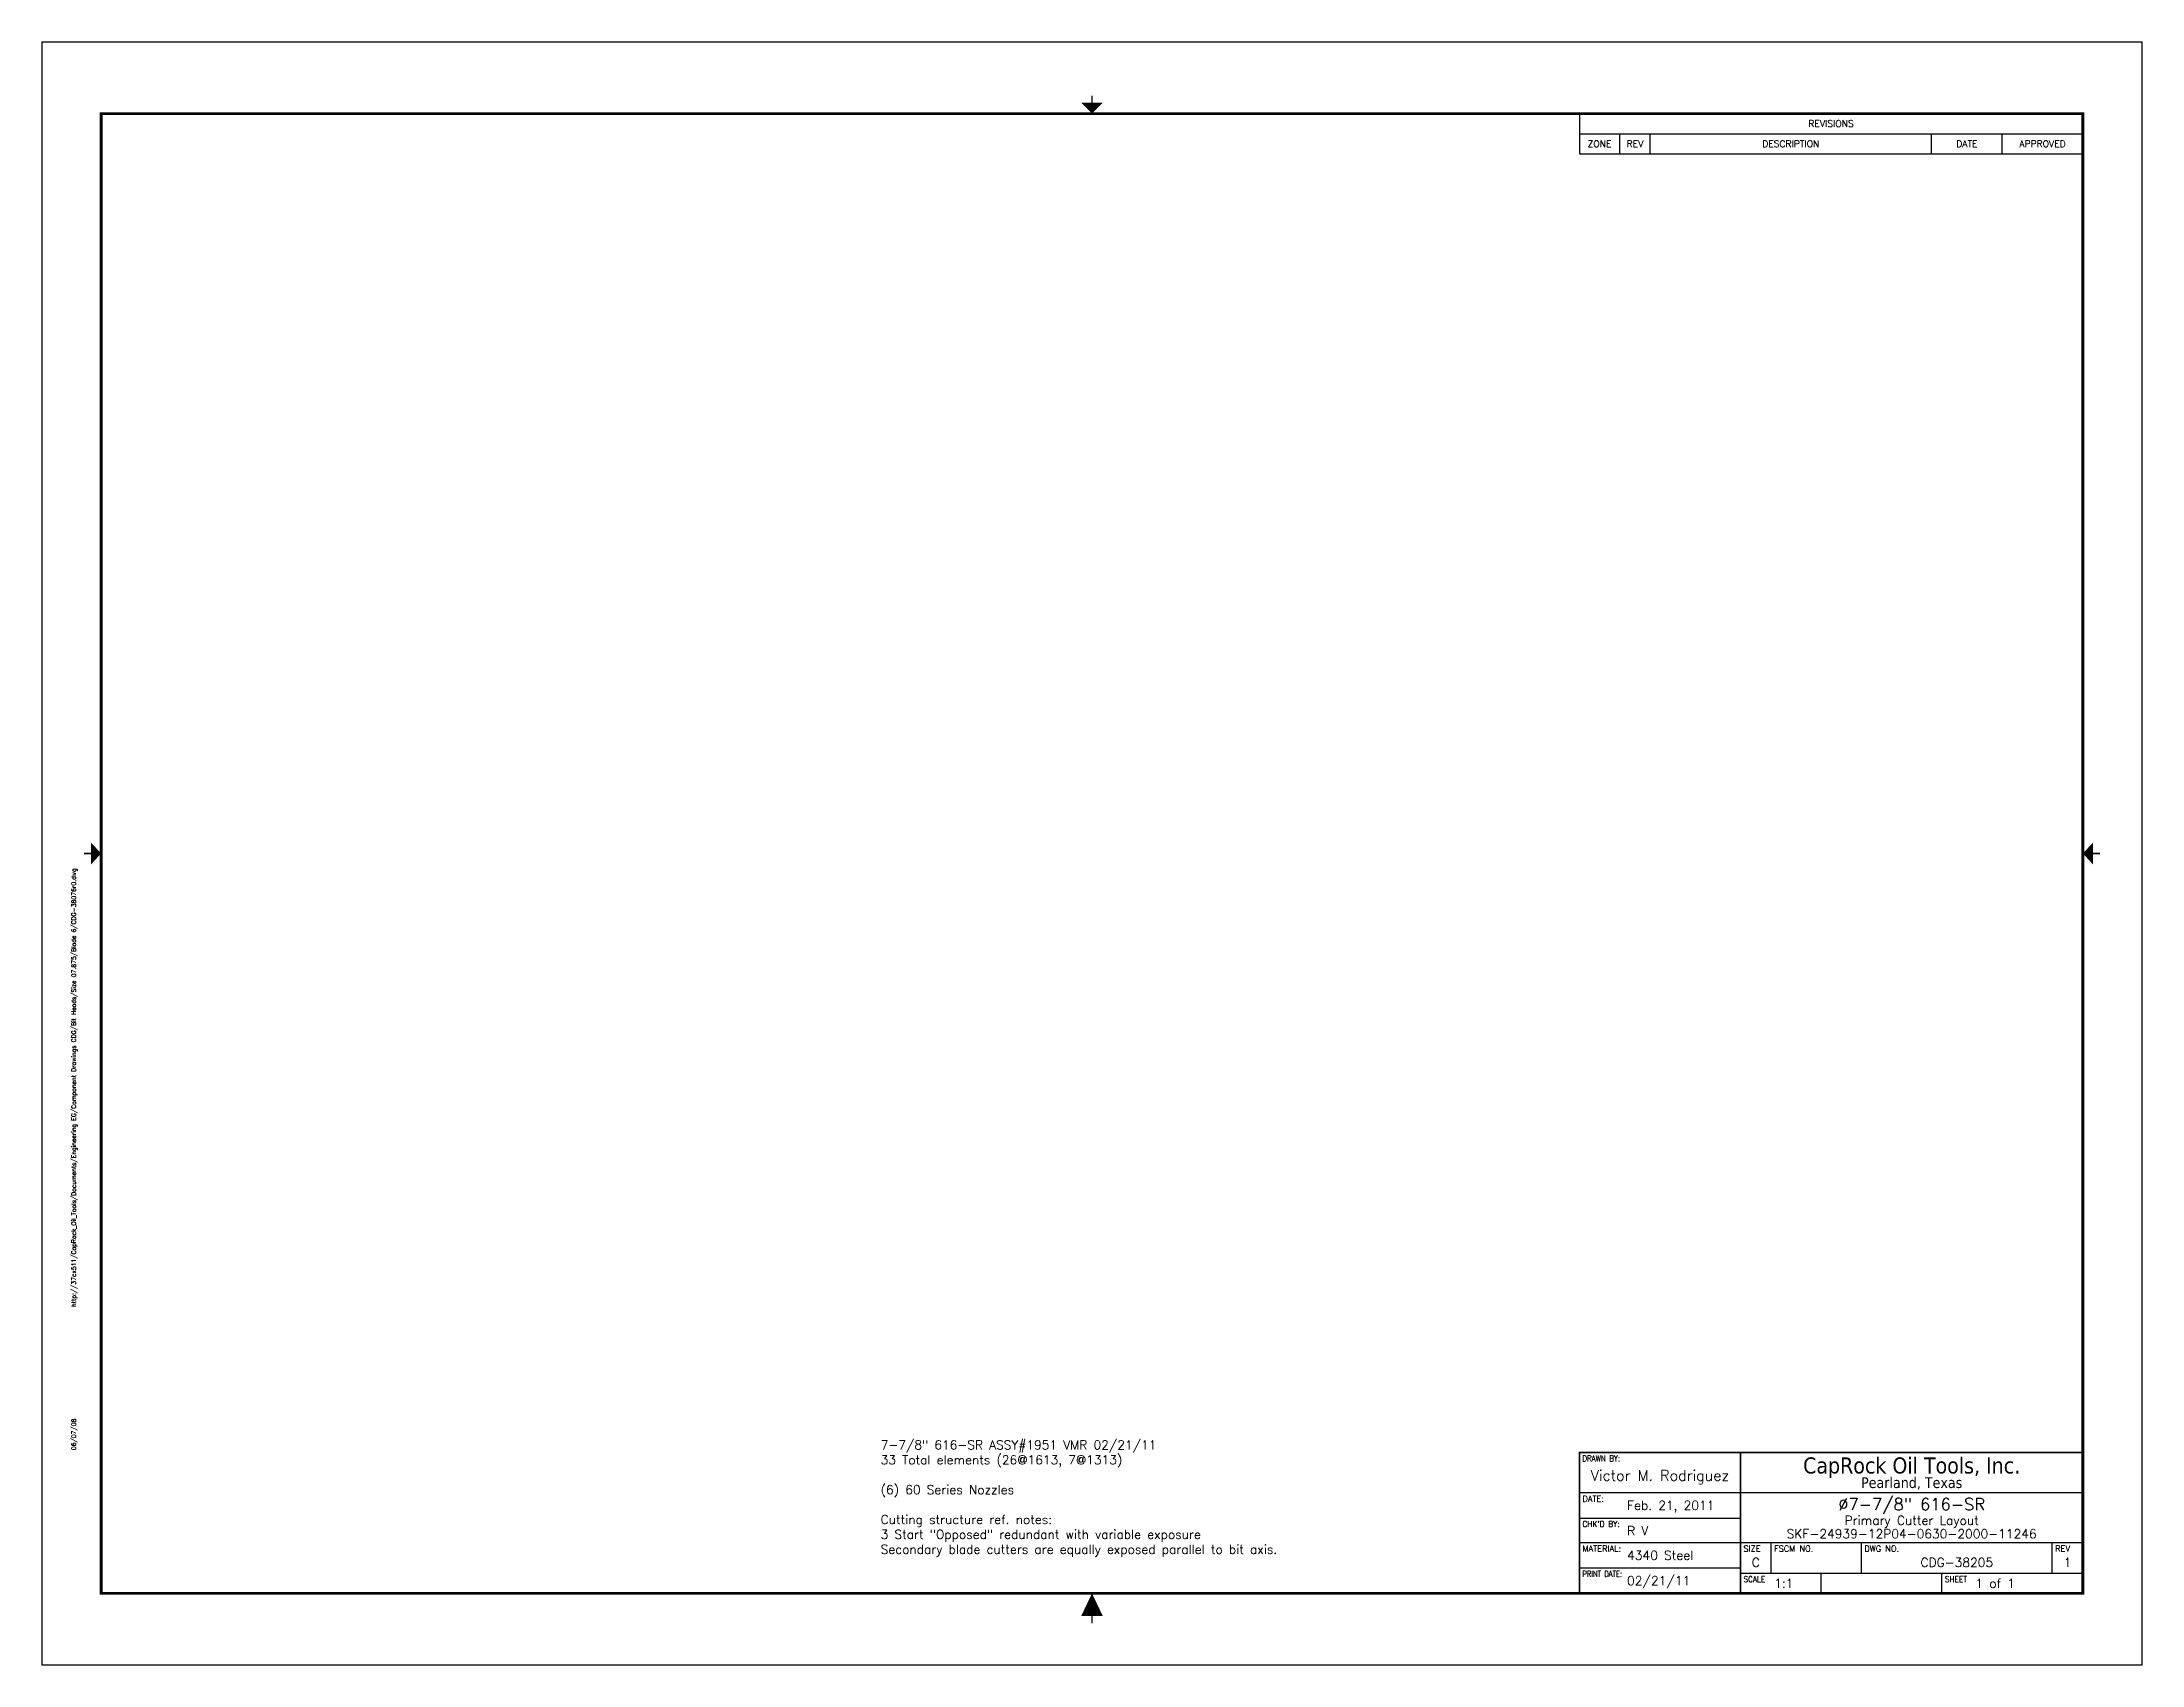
# Model space of a CAD drawing. Extents: x 0 to 22, y 0 to 17.
import ezdxf
from ezdxf.enums import TextEntityAlignment as Align

# ---------------------------------------------------------------- set-up
doc = ezdxf.new("R2010")
doc.units = 0
doc.header["$LTSCALE"] = 50
doc.header["$MEASUREMENT"] = 0
doc.header["$PDMODE"] = 3
doc.linetypes.add('CENTER2', pattern=[1.125, 0.75, -0.125, 0.125, -0.125])
doc.layers.get('Defpoints').update_dxf_attribs({"color": 10, "linetype": 'CONTINUOUS'})
doc.layers.add('CLine', color=5, linetype='CENTER2')
doc.layers.add('Title Block', color=7, linetype='CONTINUOUS')
doc.styles.add('Block', font='tahoma.ttf')
doc.styles.add('RomanS', font='romans')

# ---------------------------------------------------------------- blocks, each defined once
blk = doc.blocks.new('COT_cblock')
at = {"layer": 'Defpoints'}
for p in [(21.812, 16.812), (0.188, 0.188)]:
    blk.add_point(p, dxfattribs=at)
at = {"layer": 'Title Block'}
for p, q in [((16.107, 16.25), (16.107, 15.828)), ((16.107, 16.039), (21.38, 16.039)), ((16.528, 15.828), (16.528, 16.039)), ((16.849, 15.828), (16.849, 16.039)), ((19.794, 15.828), (19.794, 16.039)), ((20.536, 15.828), (20.536, 16.039)), ((16.107, 15.828), (21.38, 15.828)), ((17.794, 1.805), (16.107, 1.805)), ((16.107, 1.539), (17.794, 1.539)), ((16.107, 1.282), (21.38, 1.282)), ((18.115, 0.961), (18.115, 1.282)), ((19.06, 0.961), (19.06, 1.282)), ((21.059, 0.961), (21.059, 1.282)), ((16.107, 1.016), (17.794, 1.016)), ((17.794, 0.961), (21.38, 0.961)), ((18.638, 0.75), (18.638, 0.961)), ((19.903, 0.75), (19.903, 0.961))]:
    blk.add_line(p, q, dxfattribs=at)
at = {"layer": 'Title Block', "color": 8}
blk.add_lwpolyline([(0, 0), (22, 0), (22, 17), (0, 17)], close=True, dxfattribs=at)
at = {"layer": 'Title Block'}
for points, const_width in [([(11, 16.438), (11, 16.363)], 0.015), ([(0.44, 8.5), (0.515, 8.5)], 0.015), ([(21.56, 8.5), (21.485, 8.5)], 0.015), ([(16.107, 0.75), (16.107, 2.227), (21.38, 2.227)], 0.0169), ([(17.794, 0.75), (17.794, 2.227)], 0.0169), ([(17.794, 1.805), (21.38, 1.805)], 0.0169), ([(11, 0.438), (11, 0.513)], 0.015)]:
    blk.add_lwpolyline(points, dxfattribs=dict(at, const_width=const_width))
at = {"layer": 'Title Block', "const_width": 0.03}
blk.add_lwpolyline([(21.38, 16.25), (0.62, 16.25), (0.62, 0.75), (21.38, 0.75)], close=True, dxfattribs=at)
at = {"layer": 'Title Block'}
for points in [[(10.887, 16.363), (11.113, 16.363), (11, 16.25)], [(0.515, 8.387), (0.515, 8.612), (0.62, 8.5)], [(21.485, 8.387), (21.485, 8.612), (21.38, 8.5)], [(10.887, 0.513), (11.113, 0.513), (11, 0.75)]]:
    blk.add_solid(points, dxfattribs=at)
for s, height, style, p in [('REVISIONS', 0.0703, 'RomanS', (18.743, 16.145)), ('ZONE', 0.0703, 'RomanS', (16.317, 15.934)), ('REV', 0.0703, 'RomanS', (16.689, 15.934)), ('DESCRIPTION', 0.07031, 'RomanS', (18.321, 15.934)), ('DATE', 0.0703, 'RomanS', (20.165, 15.934)), ('APPROVED', 0.0703, 'RomanS', (20.958, 15.934)), ('CapRock Oil Tools, Inc.', 0.16875, 'Block', (19.587, 2.09)), ('Pearland, Texas', 0.1125, 'Block', (19.587, 1.91))]:
    blk.add_text(s, height=height, dxfattribs=dict(at, style=style)).set_placement(p, align=Align.MIDDLE_CENTER)
at = {"layer": 'Title Block', "style": 'RomanS'}
for s, width, p in [('DRAWN BY:', 0.86, (16.138, 2.195)), ("CHK'D BY:", 0.91, (16.138, 1.508)), ('PRINT DATE:', 0.78, (16.138, 0.985)), ('SCALE', 0.9, (17.825, 0.93)), ('SHEET', 0.9, (19.935, 0.93))]:
    blk.add_text(s, height=0.0625, dxfattribs=dict(at, width=width)).set_placement(p, align=Align.TOP_LEFT)
for s, p in [('DATE:', (16.138, 1.773)), ('MATERIAL:', (16.138, 1.25)), ('SIZE', (17.825, 1.25)), ('FSCM NO.', (18.146, 1.25)), ('DWG NO.', (19.091, 1.25)), ('REV', (21.091, 1.25))]:
    blk.add_text(s, height=0.0625, dxfattribs=at).set_placement(p, align=Align.TOP_LEFT)
at = {"layer": 'Title Block', "color": 3, "style": 'RomanS'}
blk.add_text('C', height=0.094, dxfattribs=at).set_placement((17.954, 1.121), align=Align.TOP_CENTER)
at = {"layer": 'Title Block', "color": 1, "style": 'RomanS', "flags": 8}
for tag, p in [('FNAME', (0.37, 3.75)), ('REVDATE', (0.37, 2.25)), ('USER', (0.37, 0.75))]:
    blk.add_attdef(tag, text='', height=0.047, rotation=90, dxfattribs=at).set_placement(p, align=Align.BOTTOM_LEFT)
at = {"layer": 'Title Block', "color": 3, "style": 'RomanS', "flags": 8}
for tag, height, p in [('DRAWN', 0.11, (16.95, 1.984)), ('TITL1', 0.125, (19.587, 1.684)), ('TITL2', 0.094, (19.587, 1.514)), ('TITL3', 0.094, (19.587, 1.374))]:
    blk.add_attdef(tag, text='', height=height, dxfattribs=at).set_placement(p, align=Align.MIDDLE_CENTER)
for tag, p in [('DDATE', (16.606, 1.672)), ('CHECK', (16.606, 1.406)), ('MATRL', (16.606, 1.149)), ('PDATE', (16.606, 0.883)), ('SCALE', (18.146, 0.855)), ('SHEET', (20.255, 0.855))]:
    blk.add_attdef(tag, text='', height=0.094, dxfattribs=at).set_placement(p, align=Align.MIDDLE_LEFT)
for tag, p in [('FSCM#', (18.587, 1.121)), ('DWG#', (20.06, 1.121)), ('REV#', (21.22, 1.121))]:
    blk.add_attdef(tag, text='', height=0.094, dxfattribs=at).set_placement(p, align=Align.TOP_CENTER)

msp = doc.modelspace()

# ---------------------------------------------------------------- block references
at = {"layer": 'CLine'}
msp.add_blockref('COT_cblock', (0, 0), dxfattribs=at).add_auto_attribs({'TITL1': 'Ø7-7/8" 616-SR', 'TITL2': 'Primary Cutter Layout', 'TITL3': 'SKF-24939-12P04-0630-2000-11246', 'DWG#': 'CDG-38205', 'REV#': '1', 'SHEET': '1 of 1', 'SCALE': '1:1', 'DRAWN': 'Victor M. Rodriguez', 'DDATE': 'Feb. 21, 2011', 'CHECK': 'R V', 'MATRL': '4340 Steel', 'PDATE': '02/21/11', 'REVDATE': '06/07/08', 'FNAME': 'http://37cx511/CapRock_Oil_Tools/Documents/Engineering EG/Component Drawings CDG/Bit Heads/Size 07.875/Blade 6/CDG-38076r0.dwg'})

# ---------------------------------------------------------------- texts
at = {"layer": 'Title Block', "color": 3, "insert": (8.786, 2.352), "char_height": 0.09375, "width": 7.27572, "attachment_point": 1, "style": 'RomanS'}
msp.add_mtext('7-7/8" 616-SR ASSY#1951 VMR 02/21/11\\P33 Total elements (26@1613, 7@1313)\\P\\P(6) 60 Series Nozzles\\P\\PCutting structure ref. notes:\\P3 Start "Opposed" redundant with variable exposure\\PSecondary blade cutters are equally exposed parallel to bit axis.', dxfattribs=at)

doc.saveas('drawing.dxf')
